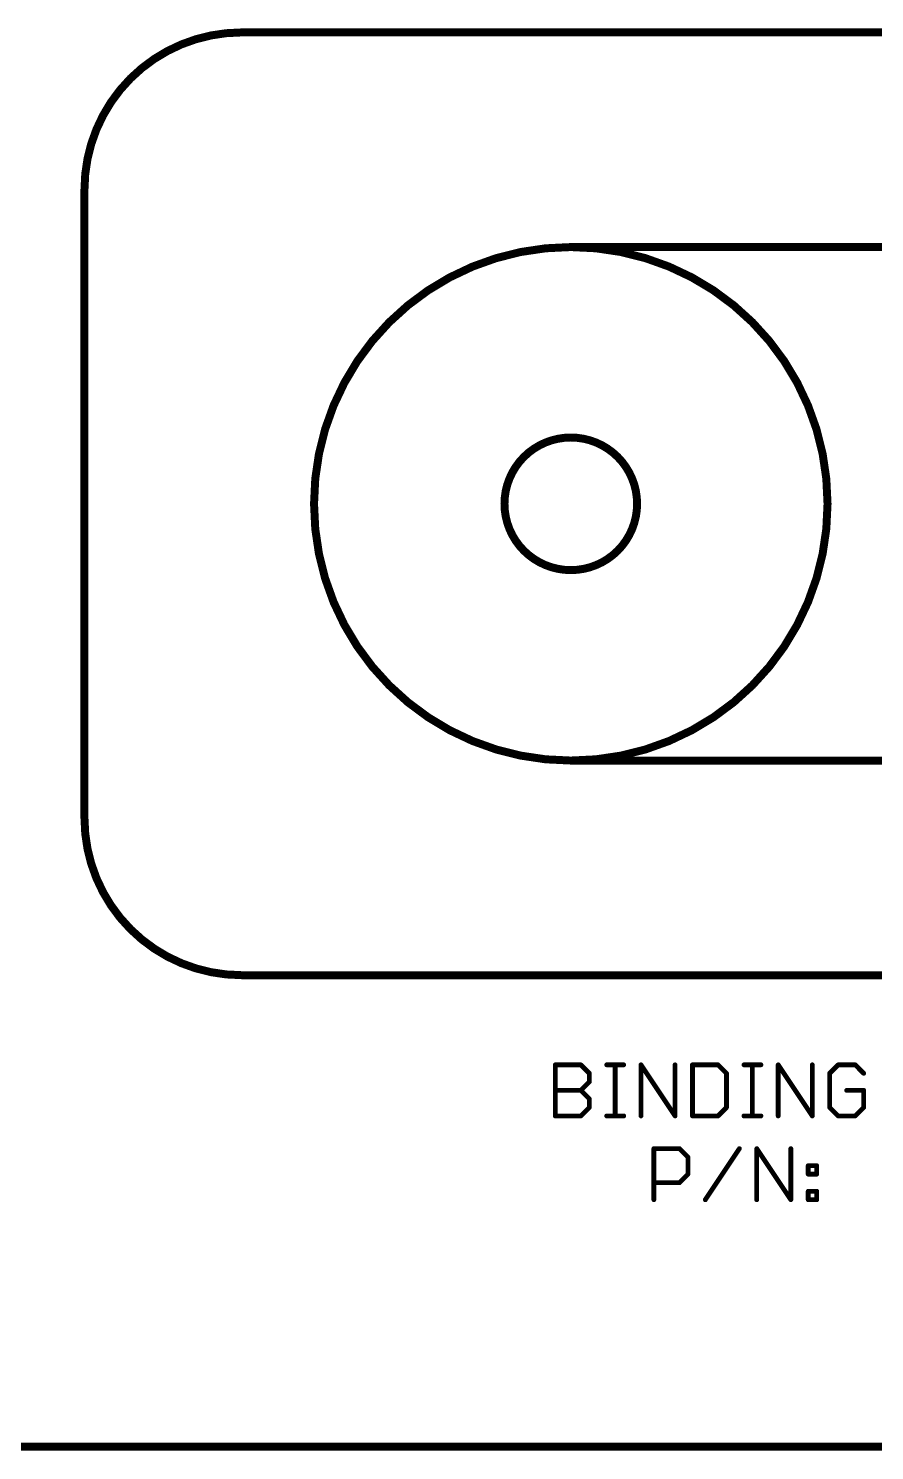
# Model space of a CAD drawing. Extents: x 0 to 426, y 0 to 160.
# Drawn here: x 198.22 to 225.14, y -0.13 to 45.13 of the extents above; entities that cross this region are included whole.
import ezdxf

# ---------------------------------------------------------------- set-up
doc = ezdxf.new("R2010")
doc.units = 0
doc.header["$MEASUREMENT"] = 0
doc.layers.add('20', color=7, linetype='CONTINUOUS')
doc.layers.add('48', color=253, linetype='CONTINUOUS')

msp = doc.modelspace()

# ---------------------------------------------------------------- linework, layer by layer
at = {"layer": '20'}
for points, const_width in [([(205, 45, 0.4142), (200, 40)], 0.254), ([(205, 45.0635, 1), (205, 44.9365)], 0.127), ([(205, 44.9365, 1), (205, 45.0635)], 0.127), ([(200.0635, 40, 1), (199.9365, 40)], 0.127), ([(199.9365, 40, 1), (200.0635, 40)], 0.127), ([(200, 20, 0.4142), (205, 15)], 0.254), ([(200.0635, 20, 1), (199.9365, 20)], 0.127), ([(199.9365, 20, 1), (200.0635, 20)], 0.127), ([(205, 15.0635, 1), (205, 14.9365)], 0.127), ([(205, 14.9365, 1), (205, 15.0635)], 0.127)]:
    msp.add_lwpolyline(points, format="xyb", dxfattribs=dict(at, const_width=const_width))
at = {"layer": '20', "const_width": 0.254}
for points in [[(205, 45), (245, 45)], [(200, 20), (200, 40)], [(245, 15), (205, 15)], [(5, 0), (335, 0)]]:
    msp.add_lwpolyline(points, dxfattribs=at)
at = {"layer": '48'}
for points, const_width in [([(215.475, 21.83, 1), (215.475, 38.17, 1), (215.475, 21.83)], 0.254), ([(215.475, 38.2335, 1), (215.475, 38.1065)], 0.127), ([(215.475, 27.89, 1), (215.475, 32.11, 1), (215.475, 27.89)], 0.254), ([(215.475, 21.8935, 1), (215.475, 21.7665)], 0.127), ([(215.0185, 12.1477, 1), (214.9423, 12.1477)], 0.0762), ([(214.9804, 12.1858, 1), (214.9804, 12.1096)], 0.0762), ([(215.8208, 12.1746, 1), (215.7669, 12.1207)], 0.0762), ([(215.7939, 12.1096, 1), (215.7939, 12.1858)], 0.0762), ([(216.6175, 12.1858, 1), (216.6175, 12.1096)], 0.0762), ([(216.9268, 12.1477, 1), (216.8506, 12.1477)], 0.0762), ([(217.1599, 12.1096, 1), (217.1599, 12.1858)], 0.0762), ([(217.7471, 12.1477, 1), (217.6709, 12.1477)], 0.0762), ([(217.7407, 12.1688, 1), (217.6773, 12.1266)], 0.0762), ([(218.8317, 12.1477, 1), (218.7555, 12.1477)], 0.0762), ([(219.3842, 12.1477, 1), (219.308, 12.1477)], 0.0762), ([(219.3461, 12.1858, 1), (219.3461, 12.1096)], 0.0762), ([(220.1866, 12.1746, 1), (220.1327, 12.1207)], 0.0762), ([(220.1596, 12.1096, 1), (220.1596, 12.1858)], 0.0762), ([(220.9833, 12.1858, 1), (220.9833, 12.1096)], 0.0762), ([(221.2926, 12.1477, 1), (221.2164, 12.1477)], 0.0762), ([(221.5256, 12.1096, 1), (221.5256, 12.1858)], 0.0762), ([(222.1128, 12.1477, 1), (222.0366, 12.1477)], 0.0762), ([(222.1064, 12.1688, 1), (222.043, 12.1266)], 0.0762), ([(223.1975, 12.1477, 1), (223.1213, 12.1477)], 0.0762), ([(223.9831, 12.1858, 1), (223.9831, 12.1096)], 0.0762), ([(224.01, 12.1207, 1), (223.9561, 12.1746)], 0.0762), ([(224.5523, 12.1746, 1), (224.4984, 12.1207)], 0.0762), ([(224.5254, 12.1096, 1), (224.5254, 12.1858)], 0.0762), ([(216.1031, 11.8765, 1), (216.0269, 11.8765)], 0.0762), ([(216.0381, 11.8496, 1), (216.092, 11.9035)], 0.0762), ([(220.4689, 11.8765, 1), (220.3927, 11.8765)], 0.0762), ([(220.4039, 11.8496, 1), (220.4577, 11.9035)], 0.0762), ([(223.6849, 11.9035, 1), (223.7388, 11.8496)], 0.0762), ([(223.75, 11.8765, 1), (223.6738, 11.8765)], 0.0762), ([(224.7696, 11.8496, 1), (224.8235, 11.9035)], 0.0762), ([(214.9804, 11.3723, 1), (214.9804, 11.2961)], 0.0762), ([(215.8208, 11.3611, 1), (215.7669, 11.3073)], 0.0762), ([(215.7669, 11.3611, 1), (215.8208, 11.3073)], 0.0762), ([(215.7939, 11.2961, 1), (215.7939, 11.3723)], 0.0762), ([(216.0269, 11.6054, 1), (216.1031, 11.6054)], 0.0762), ([(216.092, 11.5784, 1), (216.0381, 11.6323)], 0.0762), ([(224.2542, 11.3723, 1), (224.2542, 11.2961)], 0.0762), ([(224.8346, 11.3342, 1), (224.7584, 11.3342)], 0.0762), ([(224.7965, 11.2961, 1), (224.7965, 11.3723)], 0.0762), ([(216.1031, 11.063, 1), (216.0269, 11.063)], 0.0762), ([(216.0381, 11.0361, 1), (216.092, 11.09)], 0.0762), ([(216.092, 10.7649, 1), (216.0381, 10.8188)], 0.0762), ([(220.4577, 10.7649, 1), (220.4039, 10.8188)], 0.0762), ([(223.7388, 10.8188, 1), (223.6849, 10.7649)], 0.0762), ([(224.8235, 10.7649, 1), (224.7696, 10.8188)], 0.0762), ([(214.9804, 10.5588, 1), (214.9804, 10.4826)], 0.0762), ([(214.9423, 10.5207, 1), (215.0185, 10.5207)], 0.0762), ([(215.7669, 10.5476, 1), (215.8208, 10.4938)], 0.0762), ([(215.7939, 10.4826, 1), (215.7939, 10.5588)], 0.0762), ([(216.0269, 10.7919, 1), (216.1031, 10.7919)], 0.0762), ([(216.6175, 10.5588, 1), (216.6175, 10.4826)], 0.0762), ([(216.8506, 10.5207, 1), (216.9268, 10.5207)], 0.0762), ([(217.1599, 10.4826, 1), (217.1599, 10.5588)], 0.0762), ([(217.6709, 10.5207, 1), (217.7471, 10.5207)], 0.0762), ([(218.7555, 10.5207, 1), (218.8317, 10.5207)], 0.0762), ([(218.7619, 10.4996, 1), (218.8253, 10.5418)], 0.0762), ([(219.3461, 10.5588, 1), (219.3461, 10.4826)], 0.0762), ([(219.308, 10.5207, 1), (219.3842, 10.5207)], 0.0762), ([(220.1327, 10.5476, 1), (220.1866, 10.4938)], 0.0762), ([(220.1596, 10.4826, 1), (220.1596, 10.5588)], 0.0762), ([(220.3927, 10.7919, 1), (220.4689, 10.7919)], 0.0762), ([(220.9833, 10.5588, 1), (220.9833, 10.4826)], 0.0762), ([(221.2164, 10.5207, 1), (221.2926, 10.5207)], 0.0762), ([(221.5256, 10.4826, 1), (221.5256, 10.5588)], 0.0762), ([(222.0366, 10.5207, 1), (222.1128, 10.5207)], 0.0762), ([(223.1213, 10.5207, 1), (223.1975, 10.5207)], 0.0762), ([(223.1277, 10.4996, 1), (223.1911, 10.5418)], 0.0762), ([(223.6738, 10.7919, 1), (223.75, 10.7919)], 0.0762), ([(223.9831, 10.5588, 1), (223.9831, 10.4826)], 0.0762), ([(223.9561, 10.4938, 1), (224.01, 10.5476)], 0.0762), ([(224.4984, 10.5476, 1), (224.5523, 10.4938)], 0.0762), ([(224.5254, 10.4826, 1), (224.5254, 10.5588)], 0.0762), ([(224.7584, 10.7919, 1), (224.8346, 10.7919)], 0.0762), ([(218.1564, 9.4807, 1), (218.0802, 9.4807)], 0.0762), ([(218.1183, 9.5188, 1), (218.1183, 9.4426)], 0.0762), ([(218.9587, 9.5076, 1), (218.9048, 9.4537)], 0.0762), ([(218.9318, 9.4426, 1), (218.9318, 9.5188)], 0.0762), ([(220.8718, 9.4596, 1), (220.8084, 9.5018)], 0.0762), ([(221.4307, 9.4807, 1), (221.3545, 9.4807)], 0.0762), ([(221.4243, 9.5018, 1), (221.3609, 9.4596)], 0.0762), ([(222.5153, 9.4807, 1), (222.4391, 9.4807)], 0.0762), ([(219.241, 9.2095, 1), (219.1648, 9.2095)], 0.0762), ([(219.176, 9.1826, 1), (219.2299, 9.2365)], 0.0762), ([(219.1648, 8.6672, 1), (219.241, 8.6672)], 0.0762), ([(219.2299, 8.6403, 1), (219.176, 8.6941)], 0.0762), ([(223.0297, 8.9765, 1), (223.0297, 8.9003)], 0.0762), ([(223.0678, 8.9384, 1), (222.9916, 8.9384)], 0.0762), ([(223.0297, 8.7053, 1), (223.0297, 8.6291)], 0.0762), ([(222.9916, 8.6672, 1), (223.0678, 8.6672)], 0.0762), ([(223.339, 8.9384, 1), (223.2628, 8.9384)], 0.0762), ([(223.2628, 8.6672, 1), (223.339, 8.6672)], 0.0762), ([(223.3009, 8.9003, 1), (223.3009, 8.9765)], 0.0762), ([(223.3009, 8.6291, 1), (223.3009, 8.7053)], 0.0762), ([(218.1183, 8.4341, 1), (218.1183, 8.3579)], 0.0762), ([(218.9048, 8.423, 1), (218.9587, 8.3691)], 0.0762), ([(218.9318, 8.3579, 1), (218.9318, 8.4341)], 0.0762), ([(223.0297, 8.163, 1), (223.0297, 8.0868)], 0.0762), ([(223.0678, 8.1249, 1), (222.9916, 8.1249)], 0.0762), ([(223.339, 8.1249, 1), (223.2628, 8.1249)], 0.0762), ([(223.3009, 8.0868, 1), (223.3009, 8.163)], 0.0762), ([(218.0802, 7.8537, 1), (218.1564, 7.8537)], 0.0762), ([(219.7237, 7.8748, 1), (219.7871, 7.8326)], 0.0762), ([(221.3545, 7.8537, 1), (221.4307, 7.8537)], 0.0762), ([(222.4391, 7.8537, 1), (222.5153, 7.8537)], 0.0762), ([(222.4455, 7.8326, 1), (222.5089, 7.8748)], 0.0762), ([(223.0297, 7.8918, 1), (223.0297, 7.8156)], 0.0762), ([(222.9916, 7.8537, 1), (223.0678, 7.8537)], 0.0762), ([(223.2628, 7.8537, 1), (223.339, 7.8537)], 0.0762), ([(223.3009, 7.8156, 1), (223.3009, 7.8918)], 0.0762)]:
    msp.add_lwpolyline(points, format="xyb", dxfattribs=dict(at, const_width=const_width))
for points, const_width in [([(215.475, 38.17), (234.525, 38.17)], 0.254), ([(215.475, 21.83), (234.525, 21.83)], 0.254), ([(214.9804, 10.5207), (214.9804, 12.1477)], 0.1524), ([(214.9804, 12.1477), (215.7939, 12.1477)], 0.1524), ([(215.7939, 12.1477), (216.065, 11.8765)], 0.1524), ([(216.6175, 12.1477), (217.1599, 12.1477)], 0.1524), ([(216.8887, 10.5207), (216.8887, 12.1477)], 0.1524), ([(217.709, 10.5207), (217.709, 12.1477)], 0.1524), ([(217.709, 12.1477), (218.7936, 10.5207)], 0.1524), ([(218.7936, 10.5207), (218.7936, 12.1477)], 0.1524), ([(219.3461, 12.1477), (219.3461, 10.5207)], 0.1524), ([(220.1596, 12.1477), (219.3461, 12.1477)], 0.1524), ([(220.4308, 11.8765), (220.1596, 12.1477)], 0.1524), ([(220.9833, 12.1477), (221.5256, 12.1477)], 0.1524), ([(221.2545, 10.5207), (221.2545, 12.1477)], 0.1524), ([(222.0747, 10.5207), (222.0747, 12.1477)], 0.1524), ([(222.0747, 12.1477), (223.1594, 10.5207)], 0.1524), ([(223.1594, 10.5207), (223.1594, 12.1477)], 0.1524), ([(223.9831, 12.1477), (223.7119, 11.8765)], 0.1524), ([(224.5254, 12.1477), (223.9831, 12.1477)], 0.1524), ([(224.7965, 11.8765), (224.5254, 12.1477)], 0.1524), ([(216.065, 11.8765), (216.065, 11.6054)], 0.1524), ([(220.4308, 10.7919), (220.4308, 11.8765)], 0.1524), ([(223.7119, 11.8765), (223.7119, 10.7919)], 0.1524), ([(214.9804, 11.3342), (215.7939, 11.3342)], 0.1524), ([(216.065, 11.6054), (215.7939, 11.3342)], 0.1524), ([(215.7939, 11.3342), (216.065, 11.063)], 0.1524), ([(224.7965, 11.3342), (224.2542, 11.3342)], 0.1524), ([(224.7965, 10.7919), (224.7965, 11.3342)], 0.1524), ([(216.065, 10.7919), (215.7939, 10.5207)], 0.1524), ([(216.065, 11.063), (216.065, 10.7919)], 0.1524), ([(220.1596, 10.5207), (220.4308, 10.7919)], 0.1524), ([(223.7119, 10.7919), (223.9831, 10.5207)], 0.1524), ([(224.5254, 10.5207), (224.7965, 10.7919)], 0.1524), ([(215.7939, 10.5207), (214.9804, 10.5207)], 0.1524), ([(216.6175, 10.5207), (217.1599, 10.5207)], 0.1524), ([(219.3461, 10.5207), (220.1596, 10.5207)], 0.1524), ([(220.9833, 10.5207), (221.5256, 10.5207)], 0.1524), ([(223.9831, 10.5207), (224.5254, 10.5207)], 0.1524), ([(218.1183, 7.8537), (218.1183, 9.4807)], 0.1524), ([(218.1183, 9.4807), (218.9318, 9.4807)], 0.1524), ([(218.9318, 9.4807), (219.2029, 9.2095)], 0.1524), ([(219.7554, 7.8537), (220.8401, 9.4807)], 0.1524), ([(221.3926, 7.8537), (221.3926, 9.4807)], 0.1524), ([(221.3926, 9.4807), (222.4772, 7.8537)], 0.1524), ([(222.4772, 7.8537), (222.4772, 9.4807)], 0.1524), ([(219.2029, 9.2095), (219.2029, 8.6672)], 0.1524), ([(219.2029, 8.6672), (218.9318, 8.396)], 0.1524), ([(223.0297, 8.9384), (223.3009, 8.9384)], 0.1524), ([(223.0297, 8.6672), (223.0297, 8.9384)], 0.1524), ([(223.3009, 8.6672), (223.0297, 8.6672)], 0.1524), ([(223.3009, 8.9384), (223.3009, 8.6672)], 0.1524), ([(218.9318, 8.396), (218.1183, 8.396)], 0.1524), ([(223.0297, 8.1249), (223.3009, 8.1249)], 0.1524), ([(223.0297, 7.8537), (223.0297, 8.1249)], 0.1524), ([(223.3009, 8.1249), (223.3009, 7.8537)], 0.1524), ([(223.3009, 7.8537), (223.0297, 7.8537)], 0.1524)]:
    msp.add_lwpolyline(points, dxfattribs=dict(at, const_width=const_width))

doc.saveas('drawing.dxf')
